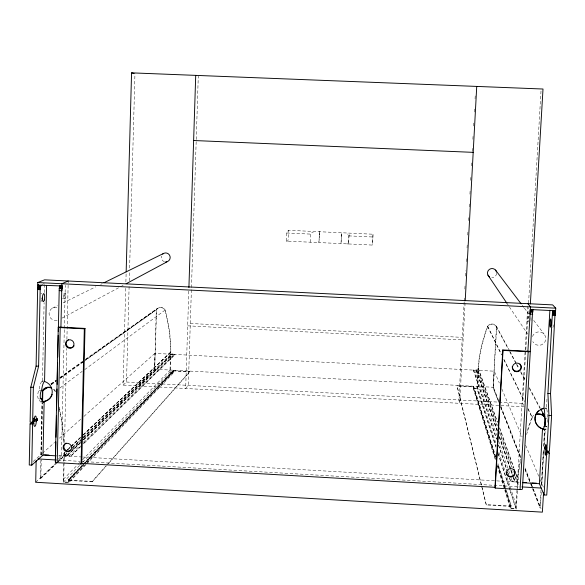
<?xml version="1.0" encoding="UTF-8"?>
<svg xmlns="http://www.w3.org/2000/svg" width="585" height="585" viewBox="0 0 585 585"><rect width="100%" height="100%" fill="white"/><g stroke="black" fill="none" stroke-linecap="round" stroke-linejoin="round"><path stroke-width="0.44" stroke-dasharray="2.92 2.19" d="M547.684 422.341A4.366 0.563 -88.2 0 0 547.37 418.253L547.348 415.818A10.83 1.382 -88.1 0 0 546.558 408.498L546.953 399.028M40.913 402.063A10.574 2.823 -85.4 0 1 39.217 398.546L39.166 398.458A4.263 1.148 -85.3 0 1 37.747 396.052A4.263 1.148 -85.3 0 1 39.027 390.495L39.429 388.14A10.574 2.823 -85.4 0 1 42.098 381.179L42.471 380.798A10.508 10.157 45.9 0 1 45.14 381.296M40.935 454.611L42.04 401.442M42.471 380.798L44.102 302.569M44.306 292.566L44.497 283.469M40.855 460.278L40.438 478.391L40.826 478.413L41.25 459.832M85.812 464.819L68.847 482.632L63.282 482.303L63.889 452.995L65.213 451.737M64.343 452.307L63.685 481.938L68.467 482.223L173.533 372.17L173.591 370.232L83.721 463.612M40.979 454.845L42.157 403.233M41.359 455.284L42.566 402.531M58.441 458.998L61.454 456.139L64.299 329.201M64.321 328.287L65.286 285.363M64.569 442.289L66.69 348.433M66.902 339.322L68.16 283.74M68.182 282.826L68.218 281.005M68.467 482.223L68.533 479.4L83.092 464.271M68.847 482.632L68.898 480.446L84.072 464.614M106.17 465.733L92.24 481.433L68.906 480.066L68.92 479.422L83.465 464.293M80.496 446.406L70.69 456.337L80.489 446.786M68.898 480.446L92.233 481.821L92.24 481.433M524.306 406.824L123.091 385.105L125.716 288.325M125.892 281.933L126.111 273.714M123.091 385.105L126.499 382.034L129.146 285.334M129.27 280.778L129.519 271.652M129.621 268.003L134.952 73.703M83.194 437.039L154.411 369.208L154.886 353.362L494.318 371.197L499.305 382.978M84.708 463.591L173.84 370.685L189.759 371.797L173.833 370.948L173.789 372.448L169.986 372.243L170.549 350.027A158.272 152.956 49.9 0 0 164.919 310.13L164.473 309.428A4.899 4.797 46.7 0 0 157.036 309.055L156.568 309.677L154.667 369.661L156.305 309.582A5.17 5.06 46.7 0 1 165.167 310.028A158.63 153.299 49.9 0 1 170.813 350.035L170.835 352.177A1.792 1.748 41.9 0 0 172.546 354.035L175.193 354.437L83.099 444.234M82.712 462.311L170.264 371.994L170.813 354.196L172.531 354.298L83.209 440.3M173.84 370.685L173.855 370.246L84.094 463.634M188.794 291.147L185.672 388.491L188.304 385.369L198.286 76.189M319.754 234.475L318.847 242.57L286.277 241.13L286.599 232.991L288.42 230.293L373.011 234.219L372.535 244.61L372.426 245.078L318.854 242.563L319.629 231.74L319.754 234.475L319.724 233.261M310.291 242.256L310.628 234.11L311.381 232.486L313.224 232.208M495.97 447.167L476.907 388.36L477.901 370.334L476.131 370.246L497.25 431.247M349.091 234.519L348.353 244.033L349.091 234.519L347.388 234.037M373.011 234.219L372.426 245.078M527.75 306.233L515.875 508.57L510.88 508.277L505.199 489.996M517.337 490.947L516.255 508.987L510.449 508.643L510.581 506.42L486.31 504.994L457.002 385.778L473.353 386.656L495.904 459.32M464.168 301.794L458.896 399.972L459.7 403.321L465.068 303.505M464.212 300.88L464.358 298.145M464.848 289.019L465.097 284.456M465.543 276.076L465.828 270.775M466.318 261.656L466.523 257.839M467.057 247.967L467.254 244.157M467.744 235.038L467.993 230.475M468.519 220.603L468.724 216.794M469.258 206.914L469.462 203.119M469.938 194.147L470.194 189.438M470.684 180.319L470.925 175.756M471.459 165.869L471.664 162.074M472.241 151.281L472.395 148.4M472.885 139.274L473.126 134.718M473.601 125.972L473.865 121.037M474.347 112.006L474.589 107.56M475.057 98.85L475.305 94.222M509.564 350.781L496.694 326.759A5.28 5.192 -6.1 0 0 487.546 326.298A165.518 160.517 -11.5 0 0 478.259 366.13L478.055 368.287A1.821 1.792 -0.6 0 1 476.139 369.976L473.389 370.1L496.548 439.313M495.085 458.991L473.258 388.433L473.338 386.919L456.987 386.049M473.353 386.656L473.382 386.21L495.685 457.528M495.729 459.539L473.543 388.184L473.653 386.224L495.758 456.68M498.764 402.18L493.118 387.709L496.416 326.832L495.985 326.152A5.002 4.921 -6.1 0 0 488.314 325.765L487.788 326.423A165.138 160.151 -11.5 0 0 478.537 366.151L477.163 388.645L496.007 446.647M496.694 326.759L493.118 387.709M486.31 504.994L457.002 385.778M498.742 400.864L493.411 387.277L494.318 371.197M509.593 477.85L510.727 481.704L509.572 478.245M510.88 508.277L511.049 505.396L497.945 463.642M523.655 405.456L522.676 403.416L528.299 307.651M528.562 303.096L541.088 89.673M540.993 490.062L539.955 507.751L540.365 507.773L541.315 491.459M541.257 485.506L543.333 449.997M543.545 446.355L544.503 429.968M541.688 485.111L543.75 449.755M543.962 446.128L545.023 428.001M517.389 490.062L518.39 475.934A247.353 236.289 -9.3 0 1 520.657 459.715M543.86 449.997L541.834 483.488L540.028 483.385M544.189 444.563L545.286 429.485L542.69 429.47M531.026 320.551L530.946 316.748L528.248 316.609L528.006 322.05L528.248 316.609M510.749 481.309L514.807 481.543A2.713 2.632 2.4 0 0 517.666 479.071L517.981 475.897A247.923 236.83 -9.3 0 1 520.577 457.858M544.116 426.151L546.697 426.45A10.83 1.382 -88.1 0 1 545.278 429.617M170.754 355.095L83.275 438.969M526.573 434.575A247.353 236.289 -9.3 0 1 532.35 417.478L533.132 416.498M106.777 465.053L189.767 371.533M92.233 481.821L106.163 466.106M108.583 463.371L189.759 371.797M86.441 464.154L173.789 372.448M68.906 480.066L84.079 464.249M86.602 461.982L173.833 370.948M68.518 480.036L83.706 464.227M84.342 463.569L173.577 370.671M63.282 482.303L80.174 464.929M63.348 479.349L77.41 464.973M78.046 464.322L79.962 462.362M82.522 459.744L170.052 370.217M83.114 443.861L175.2 354.174M69.03 456.241L80.116 445.485M83.384 442.318L174.059 354.378M80.584 442.83L66.792 456.11L64.27 455.956M66.288 456.103L80.759 442.187M83.392 439.657L172.187 354.291M64.277 453.002A2.632 2.545 41.1 0 0 66.814 455.73L80.606 442.465M83.231 439.935L172.546 354.035M64.204 457.265L68.825 452.819M72.094 449.697L80.664 441.47M40.438 478.391L56.248 463.305M56.906 462.676L67.45 452.622M72.423 447.891L80.62 440.044M83.26 437.536L154.674 369.398M40.826 478.413L56.621 463.327M57.279 462.698L67.809 452.636M72.16 448.417L80.708 440.256M83.341 437.741L170.813 354.196M35.714 482.259L55.495 463.415M58.793 460.278L66.705 452.739M72.642 447.086L80.554 439.554M67.582 449.865L70.229 447.364M70.895 446.735L80.16 437.968M83.472 434.838L170.835 352.177M65.871 451.115L70.514 446.728M71.173 446.106L80.452 437.339M83.099 434.83L170.564 352.17M63.904 453.324L65.227 452.073M67.875 449.565L70.529 447.057M71.187 446.428L80.467 437.653M83.114 435.145L170.571 352.397M33.148 461.536L41.652 453.975M42.332 453.368L54.61 442.457M59.385 438.216L81.213 418.823M83.94 416.396L154.886 353.362M59.846 388.023L82.185 371.365M84.715 369.603L165.167 310.028M51.114 384.191L56.328 380.484M60.058 377.837L82.405 361.954M85.381 359.841L157.65 308.485M51.378 384.206L56.584 380.506M60.306 377.859L82.631 361.976M85.607 359.863L156.305 309.582M51.012 384.879L56.218 381.171M59.933 378.524L82.975 362.108M83.721 361.574L156.568 309.677M50.873 383.884L56.094 380.184M59.816 377.544L82.931 361.15M85.915 359.036L157.482 308.273M61.966 318.145L119.706 287.191M120.51 286.76L123.72 285.041M52.46 308.12L57.359 305.706M63.085 302.891L95.772 286.804M100.678 284.39L102.309 283.593M41.828 284.588L44.233 283.601M546.566 408.367L545.52 408.44L546.558 408.498M286.277 241.13L287.535 241.1L288.127 240.128L288.42 230.293M346.949 243.872L348.667 243.945M286.599 232.991L310.628 234.11M348.718 235.879L372.572 236.991M513.308 477.645L514.8 481.938L517.425 482.084M65.461 293.502A2.691 0.687 -86.7 0 0 64.533 297.173A2.691 0.687 -86.7 0 0 65.674 297.816A2.691 0.687 -86.7 0 0 65.461 293.502L62.961 293.377A2.691 0.695 -86.7 0 1 63.421 295.703A2.691 0.695 -86.7 0 1 62.844 298.525M62.478 298.701L64.986 298.825M190.3 323.49L462.26 337.37M187.683 325.838L463.108 339.929M154.411 369.208L493.411 387.277M170.264 371.994L173.533 372.17M473.543 388.184L476.907 388.36M473.258 388.433L477.163 388.645M126.499 382.034L522.676 403.416M42.098 381.179L43.085 381.23L42.098 381.047M39.129 390.466L41.615 390.604M544.715 418.07L547.326 418.216M545.257 426.779L546.997 426.874A4.366 0.563 -88.2 0 1 546.734 426.363L546.719 426.297M66.814 455.73L70.705 455.949M58.873 455.642L82.492 457.009M83.406 457.06L519.246 482.186M58.822 455.993L61.454 456.139M58.069 460.088L79.94 461.353M80.847 461.411L519.217 486.778M68.533 479.4L68.92 479.422M511.049 505.396L510.603 506.025L486.34 504.599M542.719 429.01L545.286 429.485M522.244 305.29L523.882 307.454M524.423 308.171L528.796 313.933M533.717 320.412L544.094 334.093M506.815 303.11L508.855 306.138M509.367 306.891L527.728 334.101M477.865 371.219L497.184 426.041M509.996 351.578L516.431 363.585M516.862 364.389L519.005 368.389M520.723 371.592L525.44 380.396M529.301 387.606L540.46 408.418M496.416 326.832L507.97 348.455M509.681 351.658L516.094 363.673M516.526 364.47L518.661 368.477M520.804 372.477L525.081 380.491M529.359 388.498L540.057 408.52M487.788 326.423L501.44 354.313M503.846 359.234L524.321 401.069M527.933 408.454L532.35 417.478M487.546 326.298L501.557 354.985M503.956 359.907L524.379 401.712M527.977 409.091L531.984 417.288A247.923 236.83 -9.3 0 0 527.326 430.699M501.798 388.871L522.098 436.849M525.659 445.273L538.843 476.417M540.262 479.78L543.823 488.197M500.738 405.961L520.723 456.929M525.052 467.971L531.048 483.261M531.377 484.109L541.037 508.745M493.133 387.438L498.778 401.895M500.775 406.999L520.708 458.033M525.03 469.09L530.675 483.546M531.1 484.102L540.365 507.773M500.753 407.292L520.687 458.369M525.008 469.441L539.955 507.751M478.325 368.309L497.396 421.843M499.583 427.577L514.025 468.271M516.226 473.96L518.032 479.451M478.055 368.287L497.404 422.392M499.553 428.403L513.674 467.905M516.131 474.779L517.666 479.071M477.901 370.334L497.36 425.346M499.488 431.364L512.255 467.466M515.604 476.921L519.209 487.093M499.575 432.863L511.656 467.144M512.848 470.537L513.469 472.285M514.954 476.534L517.389 483.415M476.483 370.276L497.396 430.428M499.488 436.439L512.628 474.252M513.827 477.689L515.319 481.981M476.139 369.976L497.257 430.911M499.341 436.915L510.347 468.673M510.639 469.528L513.023 476.395M513.323 477.25L514.807 481.543M499.327 437.258L512.124 474.208M474.559 370.166L496.592 435.072M498.654 441.127L508.35 469.689M508.643 470.552L510.113 474.881M511.283 478.34L512.46 481.806M473.404 369.837L496.563 438.969M498.588 445.017L507.275 470.94M507.568 471.803L508.431 474.398M498.574 445.368L507.253 471.32M507.546 472.19L508.409 474.786M477.28 386.597L496.57 445.419M498.844 452.337L505.367 472.234M507.071 477.426L516.431 505.974M498.259 453.58L509.784 489.075M510.069 489.937L516.255 508.987M497.93 453.221L515.875 508.57M497.908 464.219L511.005 506.047M497.806 465.426L510.581 506.42M497.623 465.631L504.928 489.126M497.243 465.96L504.519 489.477M504.789 490.347L510.449 508.643M319.622 231.74L319.681 232.135M57.169 320.434A6.669 6.472 51.2 0 1 49.06 313.655A6.669 6.472 51.2 0 1 57.447 307.717M164.436 261.678A4.512 4.431 53.2 0 1 161.453 256.047M59.334 407.094A233.093 221.02 48.8 0 1 63.962 442.728M53.827 389.171A7.62 7.371 45.4 0 1 55.458 391.27M53.571 389.456A7.225 6.983 45.4 0 1 54.427 390.385L55.1 391.416A232.567 220.516 48.8 0 1 55.575 393.149M59.319 408.93A232.567 220.516 48.8 0 1 63.568 442.728M40.811 293.765A4.036 1.111 -86.6 0 1 41.659 293.794M41.762 299.966A4.036 1.111 -86.6 0 1 40.943 301.494M496.636 273.29A4.607 4.541 -13.7 0 1 491.788 277.604M532.445 336.521A6.874 6.727 -9.2 0 1 542.734 332.945A6.874 6.727 -9.2 0 1 543.531 343.6A6.874 6.727 -9.2 0 1 532.825 341.662M531.984 417.28A7.861 7.656 -2.5 0 1 533.856 415.328M553.534 324.836A4.132 0.541 -87.6 0 1 552.854 327.278M547.852 454.772A4.446 0.578 -88.3 0 1 547.75 454.077M544.269 408.162A10.844 10.567 -3.2 0 1 546.405 408.074M341.706 235.492L340.96 243.601L341.655 232.764L341.706 235.492"/><path stroke-width="0.88" d="M61.71 289.802L61.732 290.745L59.195 290.613M502.8 349.954L503.034 350.415L528.189 351.709A2.72 0.431 4 0 0 530.544 351.38L502.8 349.954L494.99 487.327L495.202 488.08L520.072 489.521A2.691 0.709 5.1 0 0 522.42 488.914L532.708 309.289L533.008 309.662M530.185 312.602L530.193 310.284L532.847 310.416M62.544 285.985L37.733 285.107L37.784 282.548L44.57 279.835L552.657 304.895L555.75 308.171L555.589 310.781L555.238 310.408L550.551 393.625L551.604 415.562L549.417 451.291L546.756 451.137L548.927 415.416L547.911 393.456L552.591 310.277L552.935 310.65M61.732 290.745L62.295 286.409L59.758 286.277L59.239 288.632L58.295 331.607M33.798 418.209A4.344 1.177 -84.9 0 1 33.82 419.262L36.336 419.401L37.542 418.465L37.506 420.191L36.299 421.134A4.344 1.17 -84.9 0 1 34.99 426.311A4.344 1.17 -84.9 0 1 33.85 423.057L31.319 422.911L30.069 423.884L29.25 464.995L31.78 465.141L43.019 455.079L56.189 455.839M37.733 285.107L38.5 284.793L37.645 289.546L36.094 366.122L30.8 387.197L30.106 422.136L32.643 422.282L33.886 421.31A4.344 1.17 -85 0 1 35.195 416.132A4.344 1.17 -85 0 1 36.336 419.401M31.78 465.141L32.606 424.03L33.85 423.057M32.643 422.282L33.345 387.328L38.61 366.232L40.175 289.67L40.913 285.188M36.153 460.629L35.714 482.259L542.368 512.146L543.56 492.636M43.019 455.079L44.146 401.529M46.581 285.326L44.57 381.31A10.574 2.808 -85.4 0 0 41.915 388.279L41.513 390.626A4.263 1.141 -85.3 0 0 40.241 396.191A4.263 1.141 -85.3 0 0 41.652 398.597L40.029 398.436M42.2 401.427L42.449 390.561L45.425 388.44M42.588 401.617L42.837 390.707L43.517 389.793A7.225 6.983 45.4 0 1 51.451 388.096M55.319 462.026L58.273 327.154M55.875 441.814L55.436 461.85A2.647 0.68 -0.7 0 0 57.22 462.676L81.081 464.066L81.746 463.371L84.993 328.419L58.39 327.052A2.676 0.41 0.6 0 0 60.204 327.585L84.328 328.828L84.993 328.419M55.97 437.258L56.453 415.394M56.569 409.931L57.03 388.981M57.133 384.433L57.615 362.568M57.732 357.106L58.215 335.249M57.22 462.676L60.204 327.585M60.92 327.395L61.886 283.74L68.218 280.997M81.081 464.066L84.328 328.828M126.163 271.893L131.566 72.854L543.004 89.022L530.361 303.922M188.911 287.491L195.719 75.377M465.214 300.778L476.731 86.419M495.202 488.08L503.034 350.415M527.882 351.475L530.507 306.92L527.904 303.673M520.072 489.521L528.189 351.709M544.715 426.326L545.191 418.129M545.183 425.28L545.505 419.84M532.738 314.196L530.083 314.065L530.2 312.105L532.855 312.171M546.946 447.993L545.191 447.891L544.679 446.83L545.081 449.66A4.446 0.57 -88.3 0 0 545.337 455.057A4.446 0.57 -88.3 0 0 546.119 451.832L548.774 451.978L549.308 453.075L546.748 495.1L544.087 494.947L539.414 483.707L542.5 428.966A10.859 10.574 -3.2 0 1 543.736 408.571M549.893 310.233L543.97 408.359A10.83 1.36 -88.1 0 1 544.737 415.679L544.767 418.107A4.366 0.556 -88.2 0 1 544.979 423.884A4.366 0.556 -88.2 0 1 544.123 426.224L544.094 426.311A10.83 1.36 -88.1 0 1 542.69 429.47M554.968 314.935L555.238 310.408M544.087 494.947L546.646 452.929L546.119 451.832M530.156 313.107L530.083 314.065M61.732 289.312L61.769 288.822M59.758 286.277L60.014 285.86L59.29 286.175M33.579 423.226A4.344 1.177 -84.9 0 0 33.784 420.995L34.998 420.052L37.506 420.191M41.674 401.719L42.04 401.442A10.508 10.157 45.9 0 0 51.092 396.776M42.837 390.707L47.297 387.526M126.126 283.747L167.829 261.393A4.512 4.431 53.2 0 0 169.336 254.855A4.512 4.431 53.2 0 0 162.667 254.095M103.947 282.789L163.61 253.429M42.493 401.654L44.35 401.515A10.515 10.164 45.9 0 0 44.774 381.544M193.628 140.51L473.192 152.356M36.094 366.122L38.61 366.232M37.784 282.548L555.75 308.171M60.73 286.08L62.419 286.16M553.512 310.606L555.275 310.693M530.354 309.531L555.589 310.781M530.142 309.604L532.789 309.736M38.274 285.37L40.804 285.495M552.657 310.884L555.311 311.015M59.641 286.577L62.178 286.701M530.171 309.918L532.818 310.05M38.171 285.707L40.701 285.831M552.679 311.235L555.333 311.366M59.531 286.928L62.068 287.052M38.076 286.065L40.606 286.197M552.701 311.608L555.355 311.739M59.436 287.323L61.973 287.447M530.207 310.693L532.862 310.825M37.981 286.453L40.511 286.577M552.715 312.01L555.37 312.141M59.356 287.754L61.893 287.878M530.215 311.14L532.869 311.271M37.908 286.862L40.438 286.986M552.723 312.434L555.384 312.565M59.282 288.215L61.82 288.339M530.215 311.608L532.869 311.746M37.835 287.286L40.365 287.411M552.73 312.873L555.384 313.004M59.239 288.632L61.776 288.756M37.776 287.725L40.306 287.849M552.723 313.326L555.384 313.458M37.725 288.171L40.255 288.303M552.715 313.787L555.377 313.918M37.689 288.632L40.219 288.756M552.701 314.255L555.362 314.386M37.659 289.085L40.189 289.217M552.686 314.723L555.341 314.854M37.645 289.546L40.175 289.67M552.657 315.191L555.311 315.322M30.8 387.197L33.345 387.328M548.927 415.416L551.604 415.562M42.493 401.895L44.131 401.983A10.574 2.808 -85.4 0 1 41.703 398.685L41.681 398.531M544.569 448.6L546.324 448.695M33.784 420.995L36.299 421.134M545.081 449.66L546.836 449.763M30.069 423.884L32.606 424.03M546.646 452.929L549.308 453.075M44.526 454.816L49.008 455.079M522.858 482.391L526.471 482.603M531.897 482.917L536.416 483.173M522.763 482.749L539.414 483.707M38.018 458.933L56.24 459.985M521.952 486.932L541.088 488.044M80.708 463.313L495.202 487.334M547.911 393.456L550.551 393.625M131.566 72.854L134.104 73.491M495.473 270.014L521.147 303.849M487.941 275.147L506.815 303.11M540.891 409.222L544.752 416.425M542.624 413.324L544.767 417.332M546.756 451.137L546.229 450.048A4.446 0.57 -88.3 0 0 545.966 444.651A4.446 0.57 -88.3 0 0 545.191 447.891M166.74 261.787A4.512 4.431 53.2 0 1 165.584 261.89M42.449 390.561A7.62 7.371 45.4 0 1 51.597 387.738M42.091 298.05A4.036 1.111 -86.6 0 1 41.959 299.059M52.175 394.348A10.508 10.157 45.9 0 1 51.524 396.008M70.982 449.96A4.27 4.124 41.4 0 1 64.679 449.185A4.27 4.124 41.4 0 1 66.054 443.086M74.068 345.889A4.307 4.183 48.3 0 1 67.377 346.422A4.307 4.183 48.3 0 1 68.408 339.783M489.528 276.888A4.607 4.541 -13.7 0 1 489.448 269.327A4.607 4.541 -13.7 0 1 496.548 272.105M536.306 414.122A7.861 7.656 -2.5 0 1 544.891 416.886M536.423 414.509A7.451 7.261 -2.5 0 1 544.562 417.127M547.655 452.103A4.446 0.578 -88.3 0 1 547.67 450.962M543.721 429.002A10.844 10.567 -3.2 0 1 534.924 418.728M534.939 418.041A10.844 10.567 -3.2 0 1 536.335 413.434M536.708 412.849A10.844 10.567 -3.2 0 1 538.558 410.758M541.542 408.908A10.844 10.567 -3.2 0 1 543.575 408.286M514.829 471.283A4.387 4.27 2.5 0 1 511.422 476.322A4.387 4.27 2.5 0 1 506.23 473.002M513.805 469.309A4.387 4.27 2.5 0 1 514.449 470.23M519.941 364.002A4.431 4.336 -4.7 0 1 518.098 370.992A4.431 4.336 -4.7 0 1 512.219 366.671M44.255 300.105A4.036 1.097 -86.6 0 0 43.897 293.641A4.036 1.097 -86.6 0 0 42.42 299.14A4.036 1.097 -86.6 0 0 44.255 300.105M65.498 343.783A4.322 4.19 48.2 0 0 71.787 347.812A4.322 4.19 48.2 0 0 71.955 340.433A4.322 4.19 48.2 0 0 65.498 343.783M63.282 448.337A4.278 4.132 41.4 0 0 70.288 450.618A4.278 4.132 41.4 0 0 68.562 443.503A4.278 4.132 41.4 0 0 63.282 448.337M550.792 325.611A4.132 0.534 -87.6 0 0 550.719 318.971A4.132 0.534 -87.6 0 0 549.915 324.595A4.132 0.534 -87.6 0 0 550.792 325.611M514.471 371.044A4.439 4.344 -4.7 0 0 521.337 367.636A4.439 4.344 -4.7 0 0 514.91 363.526A4.439 4.344 -4.7 0 0 514.471 371.044M508.365 476.431A4.402 4.278 2.5 0 0 515.173 473.119A4.402 4.278 2.5 0 0 508.796 469.038A4.402 4.278 2.5 0 0 508.365 476.431"/></g></svg>
